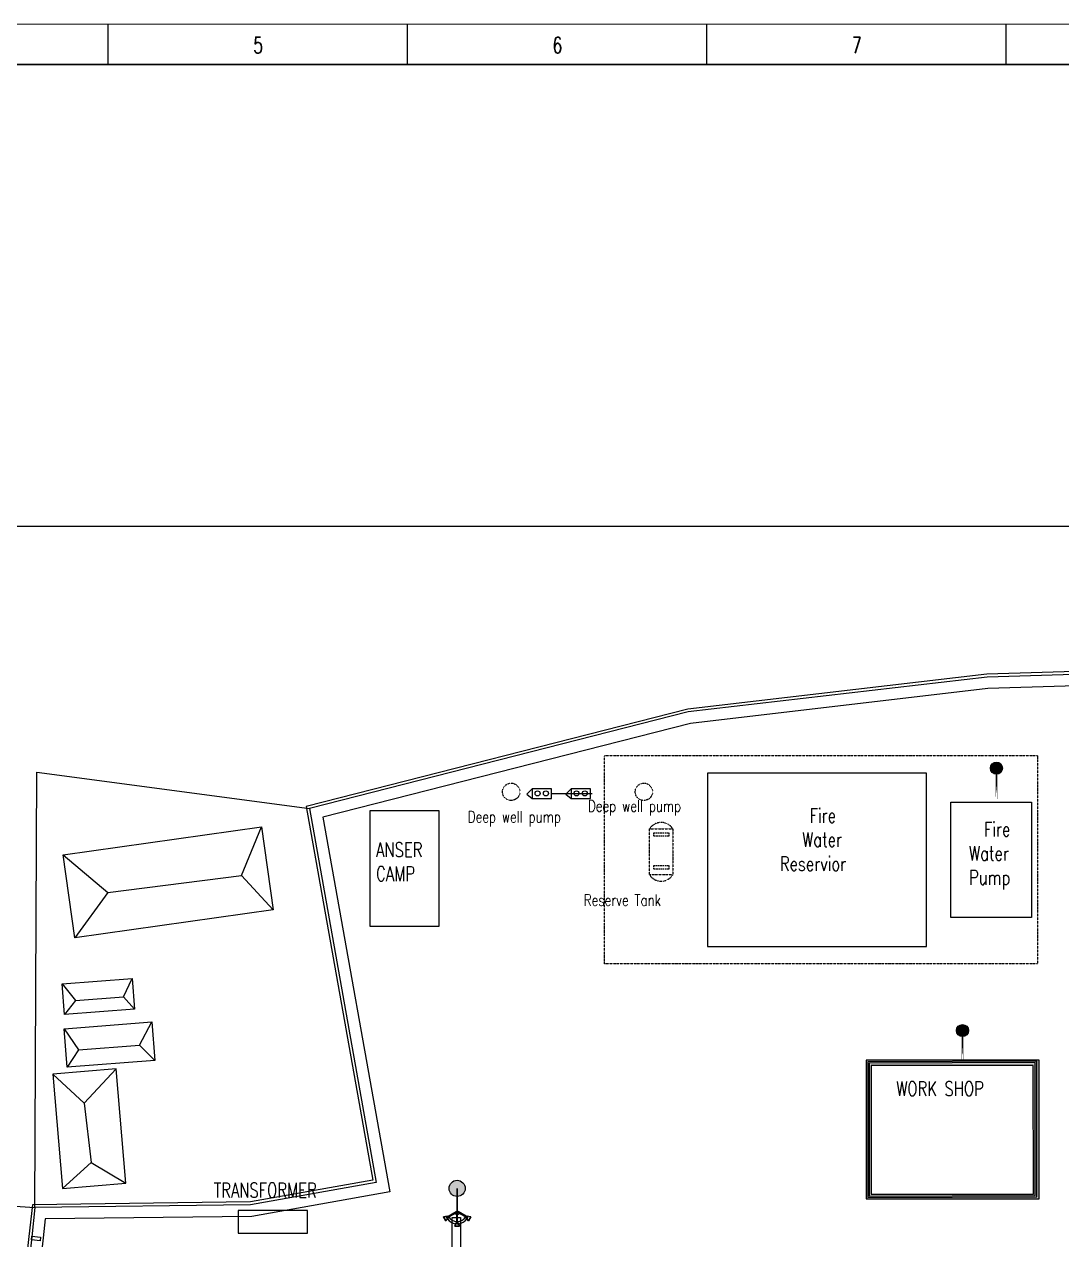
# Model space of a CAD drawing. Header units: millimetres. Extents: x -10011772 to -8149599, y 2847708 to 3434448.
# Drawn here: x -9818794 to -9639017, y 3223918 to 3434448 of the extents above; entities that cross this region are included whole.
import ezdxf

# ---------------------------------------------------------------- set-up
doc = ezdxf.new("R2010")
doc.units = ezdxf.units.MM
for name, pattern in [('CABLEROUTEALL-EMBED 1_DWG$0$HIDDEN2', [0.1875, 0.125, -0.0625]), ('DASHED', [19.05, 12.7, -6.35]), ('DIVIDE2', [0.625, 0.25, -0.125, 0, -0.125, 0, -0.125])]:
    doc.linetypes.add(name, pattern=pattern)
for name, color, linetype in [('REV.D CLOUD', 2, 'Continuous'), ('总平面底图', 9, 'Continuous'), ('照明平面设备层', 1, 'Continuous'), ('电气-接地设计-接地线', 3, '接地线'), ('硅胶总平面地图', 9, 'Continuous')]:
    doc.layers.add(name, color=color, linetype=linetype)
doc.styles.add('EESLTYPE', font='TXT.shx')
doc.styles.get("Standard").update_dxf_attribs({"font": 'romanc.SHX', "width": 0.75, "bigfont": 'hztxt.shx'})
doc.styles.add('TEG BORDER', font='txt_qlt.shx', dxfattribs={"width": 0.7, "bigfont": 'hztxt.shx'})
doc.linetypes.add('接地线', pattern='A,500,["/",EESLTYPE,S=200,R=0,X=0,Y=-100],-200,60,-200', length=960)
doc.linetypes.add('组180_接地线', pattern='A,500,["/",EESLTYPE,S=200,R=-180,X=0,Y=100],-200,60,-200', length=960)

# ---------------------------------------------------------------- blocks, each defined once
blk = doc.blocks.new('252 BORDER A2')
for p, q in [((148.5, 420), (148.5, 415)), ((185.63, 420), (185.63, 415)), ((222.75, 420), (222.75, 415)), ((259.88, 420), (259.88, 415))]:
    blk.add_line(p, q)
at = {"linetype": 'Continuous'}
blk.add_line((489, 415), (5, 415), dxfattribs=at)
at = {"color": 5, "lineweight": 15}
blk.add_lwpolyline([(0, 420), (594, 420), (594, 0), (0, 0)], close=True, dxfattribs=at)
blk.add_lwpolyline([(5, 415), (589, 415), (589, 5), (5, 5)], close=True)
at = {"char_height": 2, "width": 2, "attachment_point": 1, "style": 'TEG BORDER'}
for s, insert in [('5', (166.55, 418.41)), ('6', (203.67, 418.41)), ('7', (240.8, 418.41))]:
    blk.add_mtext(s, dxfattribs=dict(at, insert=insert))
blk = doc.blocks.new('总平面底图 爆炸危险区 LOCATION I')
h = blk.add_hatch(color=9)
h.dxf.hatch_style = 1
h.paths.add_polyline_path([(153265, 163778), (138265, 163778), (138265, 151778), (153265, 151778)])
h.paths.add_polyline_path([(153071, 163696), (153071, 151952), (138406, 151903), (138406, 163647)], flags=16)
h.paths.add_polyline_path([(152912, 163571), (152912, 152075), (138543, 152013), (138543, 163510)], flags=0)
h.paths.add_polyline_path([(152753, 163330), (152770, 152186), (138718, 152182), (138702, 163325)], flags=0)
h.paths.add_polyline_path([(152912, 163571), (138543, 163510), (138543, 152013), (152912, 152075)], flags=0)
h.paths.add_polyline_path([(140567, 160379), (149898, 160379), (149898, 162254), (140567, 162254)], flags=8)
at = {"true_color": 0xb87333}
h = blk.add_hatch(color=35, dxfattribs=at)
h.dxf.hatch_style = 1
h.paths.add_polyline_path([(153071, 163696), (138406, 163647), (138406, 151903), (153071, 151952)])
h.paths.add_polyline_path([(138543, 163510), (152912, 163571), (152912, 152075), (138543, 152013)], flags=16)
h.paths.add_polyline_path([(138702, 163325), (152753, 163330), (152770, 152186), (138718, 152182)], flags=0)
h.paths.add_polyline_path([(140567, 160379), (149898, 160379), (149898, 162254), (140567, 162254)], flags=8)
h = blk.add_hatch(color=9)
h.dxf.hatch_style = 1
h.paths.add_polyline_path([(152912, 163571), (138543, 163510), (138543, 152013), (152912, 152075)])
h.paths.add_polyline_path([(152753, 163330), (152770, 152186), (138718, 152182), (138702, 163325)], flags=16)
h.paths.add_polyline_path([(140567, 160379), (149898, 160379), (149898, 162254), (140567, 162254)], flags=8)
at = {"layer": '总平面底图', "linetype": 'DIVIDE2', "ltscale": 10}
for p, q in [((153115, 190128), (115615, 190128)), ((115615, 172128), (115615, 190128)), ((153115, 190128), (115615, 190128)), ((115615, 172128), (115615, 190128)), ((153115, 190128), (153115, 172128)), ((153115, 190128), (153115, 172128)), ((153115, 172128), (115615, 172128))]:
    blk.add_line(p, q, dxfattribs=at)
at = {"layer": '总平面底图'}
for points in [[(0, 0), (297000, 0), (297000, 210000), (0, 210000)], [(66029, 151265), (65724, 148520), (65064, 142483), (64836, 140391), (74150, 140673), (74478, 137865), (78444, 113647), (62192, 109053), (58156, 107813), (76003, 76828), (89887, 55971), (109015, 28128), (137544, 39006), (169559, 46788), (238486, 62607), (240973, 83058), (240589, 113912), (240589, 198661), (194754, 198615), (148734, 197208), (122816, 194188), (89756, 185753), (95541, 153392), (84920, 151500)], [(67149, 150029), (66966, 148383), (66307, 142348), (66234, 141683), (75259, 141957), (75717, 138038), (79858, 112748), (62546, 107854), (60021, 107079), (77066, 77487), (90922, 56671), (109488, 29646), (137172, 40202), (169272, 48005), (237351, 63629), (239722, 83126), (239339, 113904), (239339, 197410), (194774, 197365), (148825, 195960), (123044, 192957), (91191, 184829), (96992, 152381), (85038, 150252)], [(143515, 188628), (124515, 188628), (124515, 173628), (143515, 173628)], [(101264, 185376), (95264, 185376), (95264, 175376), (101264, 175376)], [(145615, 186128), (152615, 186128), (152615, 176128), (145615, 176128)], [(68698, 181582), (85872, 184000), (86887, 176796), (69712, 174378)], [(68599, 170397), (74668, 170870), (74875, 168206), (68806, 167733)], [(68788, 166500), (76374, 167091), (76634, 163761), (69047, 163170)], [(138265, 151778), (153265, 151778), (153265, 163778), (138265, 163778)], [(138406, 151903), (153071, 151952), (153071, 163696), (138406, 163647)], [(138543, 152013), (152912, 152075), (152912, 163571), (138543, 163510)], [(138718, 152182), (152770, 152186), (152753, 163330), (138702, 163325)], [(68644, 152665), (74117, 153123), (73288, 163019), (67815, 162560)], [(83865, 148788), (89867, 148788), (89867, 150752), (83865, 150752)], [(65981, 148533), (66742, 148455), (66710, 148145), (65949, 148223)]]:
    blk.add_lwpolyline(points, close=True, dxfattribs=at)
for points in [[(66253, 151018), (65973, 148492), (65313, 142456), (65116, 140649), (74372, 140930), (74726, 137899), (78727, 113468), (62263, 108813), (58529, 107666), (76215, 76960), (90094, 56111)], [(169502, 47031), (238259, 62811), (240723, 83072), (240339, 113911), (240339, 198411), (194758, 198365), (148752, 196959), (122862, 193942), (90043, 185568), (95831, 153190), (84943, 151250), (66253, 151018)], [(66253, 151018), (66420, 188740), (90043, 185568)], [(84161, 179787), (85872, 184000)], [(68698, 181582), (72578, 178312), (84161, 179787), (86887, 176796)], [(72578, 178312), (69712, 174378)], [(73926, 169256), (74668, 170870)], [(68599, 170397), (69771, 168956), (73926, 169256), (74875, 168206)], [(69771, 168956), (68806, 167733)], [(68788, 166500), (70039, 164677), (75312, 165071), (76634, 163761)], [(75312, 165071), (76374, 167091)], [(70039, 164677), (69047, 163170)], [(67815, 162560), (70507, 160056), (71134, 154914), (74117, 153123)], [(70507, 160056), (73288, 163019)], [(71134, 154914), (68644, 152665)], [(54062, 151872), (66253, 151018)]]:
    blk.add_lwpolyline(points, dxfattribs=at)
at = {"layer": '总平面底图', "linetype": 'DIVIDE2', "ltscale": 10}
blk.add_lwpolyline([(119515, 183828), (121515, 183828), (121515, 179828), (119515, 179828)], close=True, dxfattribs=at)
at = {"layer": '总平面底图', "linetype": 'DASHED', "ltscale": 10}
for points in [[(119867, 183480), (121163, 183480), (121163, 183175), (119867, 183175)], [(119867, 180633), (121163, 180633), (121163, 180328), (119867, 180328)]]:
    blk.add_lwpolyline(points, close=True, dxfattribs=at)
at = {"layer": '总平面底图', "linetype": 'DIVIDE2', "ltscale": 10}
for centre in [(107515, 187028), (119015, 187028)]:
    blk.add_circle(centre, 750, dxfattribs=at)
for centre, start, end in [((120515, 183177), 33.04317, 146.95683), ((120515, 180478), 213.04317, 326.95683)]:
    blk.add_arc(centre, 1193, start, end, dxfattribs=at)
at = {"layer": '总平面底图', "attachment_point": 1}
for s, insert, char_height in [('   Deep well pump', (102215, 185363), 1000), ('   Deep well pump', (112633, 186302), 1000), ('    Fire \\P   Water\\PReservior', (130797, 185587), 1250), ('  Fire \\PWater\\PPump', (147188, 184400), 1250), ('ANSER\\PCAMP', (95810, 182635), 1250), ('   Reserve Tank', (112264, 178146), 1000), ('WORK SHOP', (140880, 161941), 1250), ('TRANSFORMER', (81745, 153152), 1250)]:
    blk.add_mtext(s, dxfattribs=dict(at, insert=insert, char_height=char_height))
blk = doc.blocks.new('PPAA1')
at = {"color": 0, "linetype": 'ByBlock', "lineweight": -2}
for p, q in [((-667, 119), (-524, 262)), ((-667, 119), (-524, 0)), ((0, 262), (-524, 262)), ((-524, 262), (-524, 0)), ((-524, 0), (0, 0)), ((0, 0), (0, 262))]:
    blk.add_line(p, q, dxfattribs=at)
for centre in [(-378, 139), (-155, 139)]:
    blk.add_circle(centre, 68.6, dxfattribs=at)
blk = doc.blocks.new('Tower Light Type 2')
at = {"layer": '照明平面设备层', "color": 1, "linetype": 'CABLEROUTEALL-EMBED 1_DWG$0$HIDDEN2', "lineweight": -3}
for p, q in [((-401, 2598), (399, 2598)), ((399, 2598), (-401, 2598)), ((-201, 1998), (-401, 2598)), ((-201, 1998), (-401, 2598)), ((0, 2200), (0, 1998)), ((0, 1800), (0, 2200)), ((0, 2200), (0, 1998)), ((0, 1800), (0, 2200)), ((399, 2598), (199, 1998)), ((399, 2598), (199, 1998)), ((-2452, 954), (-2052, 1646)), ((-2052, 1646), (-2452, 954)), ((-1832, 827), (-2452, 954)), ((-1832, 827), (-2452, 954)), ((-2052, 1646), (-1632, 1173)), ((-2052, 1646), (-1632, 1173)), ((-1732, 1000), (-1905, 1100)), ((-1905, 1100), (-1732, 1000)), ((-1732, 1000), (-1905, 1100)), ((-1905, 1100), (-1732, 1000)), ((-1632, 1173), (-1832, 827)), ((-1832, 827), (-1632, 1173)), ((-1692, 1069), (-1772, 931)), ((-1692, 1069), (-1772, 931)), ((-1772, 931), (-1597, 830)), ((-1732, 1000), (-1559, 900)), ((-1732, 1000), (-1559, 900)), ((-1692, 1069), (-1517, 968)), ((-1559, 900), (-1573, 908)), ((-1559, 900), (-1573, 908)), ((199, 1998), (-201, 1998)), ((-201, 1998), (199, 1998)), ((-160, 0), (-40, 69)), ((-160, 0), (-40, -69)), ((80, 2000), (-80, 2000)), ((-80, 2000), (0, 2000)), ((80, 2000), (-80, 2000)), ((-80, 2000), (0, 2000)), ((-80, 2000), (-80, 1798)), ((-80, 139), (40, 69)), ((-80, 139), (-80, 0)), ((80, 0), (-80, 0)), ((-80, 0), (0, 0)), ((0, 0), (-80, 0)), ((-80, 0), (80, 0)), ((80, 139), (-40, 69)), ((40, 69), (-40, -69)), ((-40, -69), (40, 69)), ((40, -69), (-40, 69)), ((-40, 69), (0, 0)), ((0, 0), (-40, 69)), ((-40, 69), (40, -69)), ((-40, -69), (0, 0)), ((0, 0), (-40, -69)), ((0, 2000), (80, 2000)), ((0, 2000), (80, 2000)), ((0, 1817), (0, 1800)), ((0, 1817), (0, 1800)), ((0, 0), (40, 69)), ((40, 69), (0, 0)), ((0, 0), (80, 0)), ((80, 0), (0, 0)), ((0, 0), (40, -69)), ((40, -69), (0, 0)), ((160, 0), (40, 69)), ((160, 0), (40, -69)), ((80, 2000), (80, 1798)), ((80, 139), (80, 0)), ((1692, 1069), (1517, 968)), ((1559, 900), (1905, 1100)), ((1559, 900), (1905, 1100)), ((1573, 908), (1559, 900)), ((1573, 908), (1559, 900)), ((1772, 931), (1597, 830)), ((1632, 1173), (2052, 1646)), ((1632, 1173), (2052, 1646)), ((1832, 827), (1632, 1173)), ((1632, 1173), (1832, 827)), ((1692, 1069), (1772, 931)), ((1692, 1069), (1772, 931)), ((1905, 1100), (1732, 1000)), ((1905, 1100), (1732, 1000)), ((2452, 954), (1832, 827)), ((2452, 954), (1832, 827)), ((2052, 1646), (2452, 954)), ((2452, 954), (2052, 1646))]:
    blk.add_line(p, q, dxfattribs=at)
at = {"layer": '照明平面设备层', "color": 1, "linetype": 'Continuous', "lineweight": -3}
for p, q in [((399, 2598), (-401, 2598)), ((-401, 2598), (399, 2598)), ((-401, 2598), (-201, 1998)), ((-401, 2598), (-201, 1998)), ((199, 1998), (399, 2598)), ((399, 2598), (199, 1998)), ((-2052, 1646), (-2452, 954)), ((-2452, 954), (-2052, 1646)), ((-2452, 954), (-1832, 827)), ((-2452, 954), (-1832, 827)), ((-1632, 1173), (-2052, 1646)), ((-2052, 1646), (-1632, 1173)), ((-1832, 827), (-1632, 1173)), ((-1632, 1173), (-1832, 827)), ((-1573, 908), (-1732, 1000)), ((-1573, 908), (-1732, 1000)), ((-1597, 830), (-160, 0)), ((-1517, 968), (-80, 139)), ((-201, 1998), (199, 1998)), ((199, 1998), (-201, 1998)), ((-80, 1798), (-80, 139)), ((0, 1998), (0, 1817)), ((0, 1998), (0, 1817)), ((80, 1798), (80, 139)), ((1517, 968), (80, 139)), ((1597, 830), (160, 0)), ((1732, 1000), (1573, 908)), ((1732, 1000), (1573, 908)), ((2052, 1646), (1632, 1173)), ((2052, 1646), (1632, 1173)), ((1632, 1173), (1832, 827)), ((1832, 827), (1632, 1173)), ((1832, 827), (2452, 954)), ((2452, 954), (1832, 827)), ((2452, 954), (2052, 1646)), ((2052, 1646), (2452, 954))]:
    blk.add_line(p, q, dxfattribs=at)
blk.add_circle((0, 0), 100, dxfattribs=at)
blk.add_circle((0, 0), 100, dxfattribs=at)
at = {"layer": '照明平面设备层', "color": 1, "linetype": 'CABLEROUTEALL-EMBED 1_DWG$0$HIDDEN2', "lineweight": -3}
for radius, start, end in [(2200, 90, 96.86074), (2200, 83.18043, 90), (2200, 150, 156.82571), (2200, 143.17429, 150), (1800, 150, 152.54732), (1800, 147.45268, 150), (500, 140.7931, 159.2069), (500, 140.7931, 159.2069), (1800, 90, 92.54732), (500, 80.7931, 99.2069), (500, 80.7931, 99.2069), (1800, 87.45268, 90), (500, 20.7931, 39.2069), (500, 20.7931, 39.2069), (1800, 30, 32.54732), (1800, 27.45268, 30), (2200, 30, 36.82571), (2200, 23.17429, 30)]:
    blk.add_arc((0, 0), radius, start, end, dxfattribs=at)
at = {"layer": '照明平面设备层', "color": 1, "linetype": 'Continuous', "lineweight": -3}
for radius, start, end in [(2200, 96.86074, 143.17429), (1800, 92.54732, 147.45268), (500, 99.2069, 140.7931), (500, 99.2069, 140.7931), (1800, 32.54732, 87.45268), (500, 39.2069, 80.7931), (500, 39.2069, 80.7931), (2200, 36.82571, 83.18043)]:
    blk.add_arc((0, 0), radius, start, end, dxfattribs=at)
blk = doc.blocks.new('PTJD2')
at = {"linetype": 'Continuous'}
blk.add_hatch(color=0, dxfattribs=at).paths.add_polyline_path([(150, 0, 1), (-150, 0, 1)])
at = {"color": 0, "linetype": 'Continuous'}
blk.add_circle((0, 0), 150, dxfattribs=at)

msp = doc.modelspace()

# ---------------------------------------------------------------- linework, layer by layer
at = {"layer": '电气-接地设计-接地线', "linetype": '组180_接地线', "ltscale": 0.01, "const_width": 311}
for points in [[(-9650327, 3299703), (-9650330, 3305583)], [(-9656212, 3254257), (-9656215, 3260137)]]:
    msp.add_lwpolyline(points, close=True, dxfattribs=at)
at = {"layer": '电气-接地设计-接地线', "color": 1, "linetype": '组180_接地线', "const_width": 200}
for points in [[(-9720332, 3301170), (-9727415, 3301170)], [(-9720332, 3301170), (-9720679, 3301170)]]:
    msp.add_lwpolyline(points, dxfattribs=at)
at = {"layer": '电气-接地设计-接地线', "color": 1, "linetype": '接地线', "ltscale": 0.005, "const_width": 311}
msp.add_lwpolyline([(-9743791, 3228419), (-9743791, 3232807)], dxfattribs=at)
at = {"layer": '电气-接地设计-接地线', "color": 6, "linetype": 'Continuous'}
msp.add_lwpolyline([(-9744633, 3227741), (-9743220, 3227741), (-9743220, 3212067), (-9744633, 3212067)], close=True, dxfattribs=at)

# ---------------------------------------------------------------- block references
at = {"color": 9, "xscale": 1397, "yscale": 1397, "zscale": 1397}
msp.add_blockref('252 BORDER A2', (-10011772, 2847708), dxfattribs=at)
at = {"layer": 'REV.D CLOUD', "xscale": 0.959999946, "yscale": 0.959999946, "zscale": 0.959999946, "rotation": 180}
msp.add_blockref('Tower Light Type 2', (-9743782, 3228784), dxfattribs=at)
at = {"layer": '总平面底图', "xscale": 2, "yscale": 2, "zscale": 2}
msp.add_blockref('总平面底图 爆炸危险区 LOCATION I', (-9949454, 2927448), dxfattribs=at)
at = {"layer": '电气-接地设计-接地线', "color": 1, "xscale": 6.992390003159965, "yscale": 6.992390003159965, "zscale": 2.330796667719988, "rotation": 281.2507852357105}
for p in [(-9650330, 3305583), (-9656215, 3260137)]:
    msp.add_blockref('PTJD2', p, dxfattribs=at)
at = {"layer": '电气-接地设计-接地线', "color": 1, "xscale": 9.323186670879954, "yscale": 9.323186670879954, "zscale": 3.107728890293317}
msp.add_blockref('PTJD2', (-9743791, 3232807), dxfattribs=at)
at = {"layer": '硅胶总平面地图', "color": 1, "lineweight": -3, "xscale": 6.4, "yscale": 6.4, "zscale": 6.4}
for p in [(-9727415, 3300332), (-9720679, 3300332)]:
    msp.add_blockref('PPAA1', p, dxfattribs=at)

doc.saveas('drawing.dxf')
